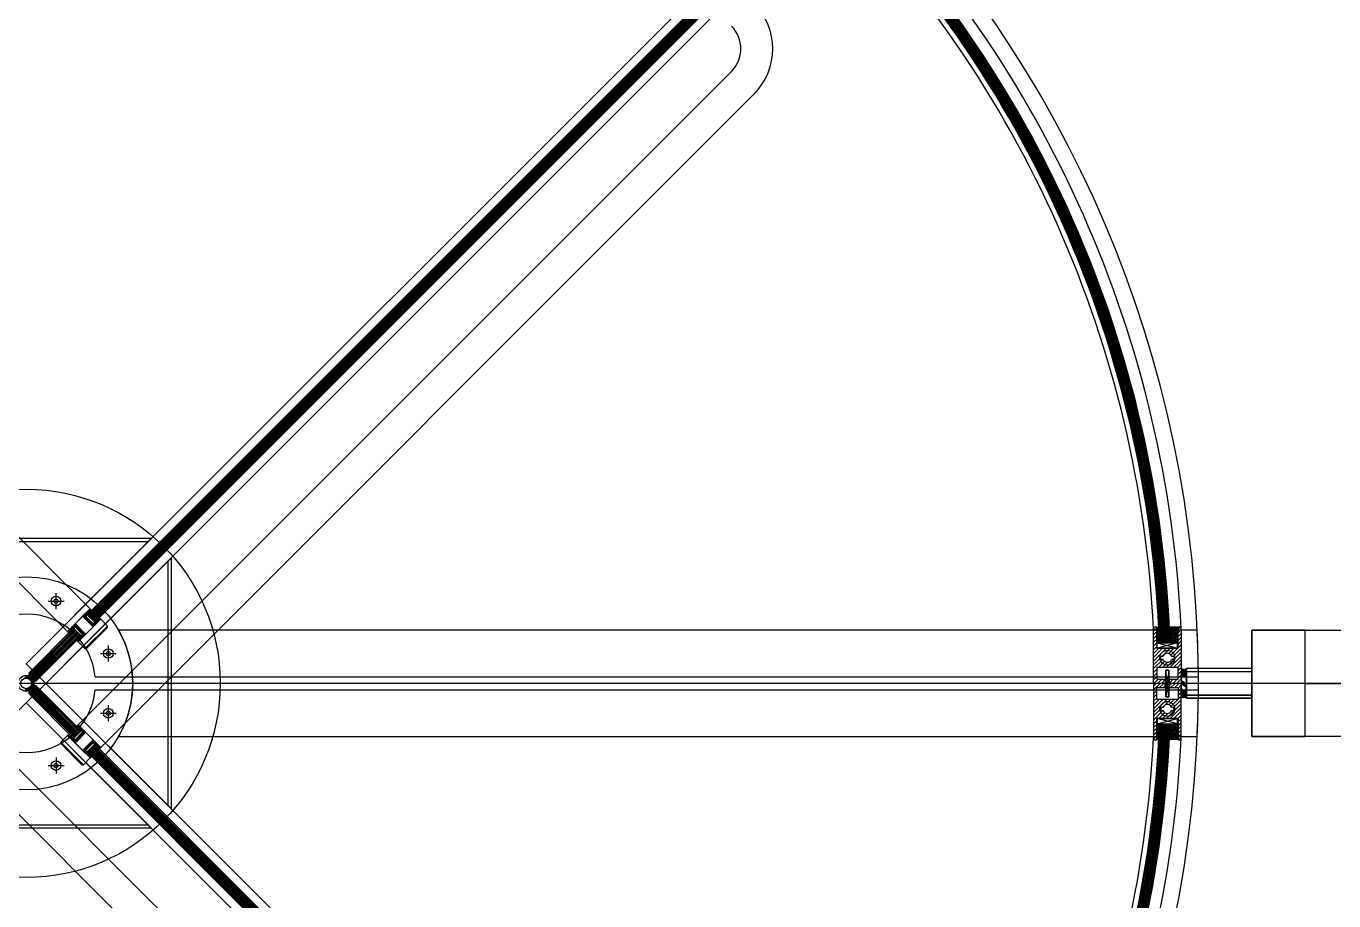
# Model space of a CAD drawing. Header units: inches. Extents: x -12530 to 36157, y 78659 to 110077.
# Drawn here: x -8744 to -7517, y 89365 to 90186 of the extents above; entities that cross this region are included whole.
import ezdxf

# ---------------------------------------------------------------- set-up
doc = ezdxf.new("R2010")
doc.units = ezdxf.units.IN
doc.header["$MEASUREMENT"] = 0
doc.layers.add('freecads.com', color=7, linetype='Continuous')

msp = doc.modelspace()

# ---------------------------------------------------------------- linework, layer by layer
at = {"layer": 'freecads.com'}
for p, q in [((-9297.2, 90252.2), (-8684.1, 89639.1)), ((-8705.3, 89617.9), (-9318.4, 90231)), ((-8688.4, 89643.4), (-8114.2, 90217.5)), ((-8104.3, 90216.1), (-8686.9, 89633.5)), ((-8686.2, 89632.8), (-8103.6, 90215.4)), ((-8685.5, 89632.1), (-8102.9, 90214.7)), ((-8684.8, 89631.4), (-8102.2, 90214)), ((-8684.1, 89630.7), (-8101.5, 90213.3)), ((-8683.4, 89629.9), (-8100.7, 90212.6)), ((-8682.7, 89629.2), (-8100, 90211.9)), ((-8682, 89628.5), (-8099.3, 90211.2)), ((-8681.3, 89627.8), (-8098.6, 90210.5)), ((-8680.6, 89627.1), (-8097.9, 90209.8)), ((-8679.9, 89626.4), (-8097.2, 90209.1)), ((-8095.8, 90199.2), (-8670, 89625)), ((-8695.4, 89530.2), (-8082.4, 90143.3)), ((-8061.1, 90122.1), (-8674.2, 89509)), ((-8626.7, 89705), (-8861.7, 89705)), ((-8744.2, 89587.5), (-8626.7, 89705)), ((-8725.8, 89569.1), (-8608.3, 89686.6)), ((-8608.3, 89686.6), (-8608.3, 89451.6)), ((-8716.2, 89638.8), (-8716.2, 89653.8)), ((-8723.7, 89646.3), (-8708.7, 89646.3)), ((-8684.1, 89639.1), (-8705.3, 89617.9)), ((-8691.2, 89632.1), (-8684.1, 89639.1)), ((-8691.2, 89632.1), (-8684.1, 89639.1)), ((-8682.7, 89637.7), (-8689.8, 89630.7)), ((-8682.7, 89637.7), (-8689.8, 89630.7)), ((-8684.7, 89635.7), (-8687.6, 89635.7)), ((-8684.7, 89635.7), (-8687.6, 89635.7)), ((-8687.4, 89635.9), (-8687.4, 89633.1)), ((-8687.4, 89635.9), (-8687.4, 89633.1)), ((-8683.7, 89636.7), (-8686.6, 89636.7)), ((-8683.7, 89636.7), (-8686.6, 89636.7)), ((-8686.4, 89636.9), (-8686.4, 89634.1)), ((-8686.4, 89636.9), (-8686.4, 89634.1)), ((-8682.7, 89637.7), (-8685.6, 89637.7)), ((-8682.7, 89637.7), (-8685.6, 89637.7)), ((-8685.4, 89637.9), (-8685.4, 89635.1)), ((-8685.4, 89637.9), (-8685.4, 89635.1)), ((-8683.7, 89638.7), (-8684.6, 89638.7)), ((-8683.7, 89638.7), (-8684.6, 89638.7)), ((-8684.4, 89638.9), (-8684.4, 89636.1)), ((-8684.4, 89638.9), (-8684.4, 89636.1)), ((-8684.1, 89639.1), (-8682.7, 89637.7)), ((-8684.1, 89639.1), (-8682.7, 89637.7)), ((-8683.4, 89638.4), (-8683.4, 89637.1)), ((-8683.4, 89638.4), (-8683.4, 89637.1)), ((-8698.3, 89625), (-8705.3, 89617.9)), ((-8698.3, 89625), (-8705.3, 89617.9)), ((-8703.9, 89616.5), (-8696.8, 89623.6)), ((-8703.9, 89616.5), (-8696.8, 89623.6)), ((-8700.4, 89622.9), (-8700.4, 89620.1)), ((-8700.4, 89622.9), (-8700.4, 89620.1)), ((-8696.9, 89623.7), (-8699.6, 89623.7)), ((-8696.9, 89623.7), (-8699.6, 89623.7)), ((-8699.4, 89623.9), (-8699.4, 89621.1)), ((-8699.4, 89623.9), (-8699.4, 89621.1)), ((-8697.9, 89624.7), (-8698.6, 89624.7)), ((-8697.9, 89624.7), (-8698.6, 89624.7)), ((-8698.4, 89624.9), (-8698.4, 89622.1)), ((-8698.4, 89624.9), (-8698.4, 89622.1)), ((-8698.3, 89625), (-8691.2, 89632.1)), ((-8698.3, 89625), (-8691.2, 89632.1)), ((-8696.8, 89623.6), (-8698.3, 89625)), ((-8688.4, 89615.1), (-8698.3, 89625)), ((-8696.8, 89623.6), (-8698.3, 89625)), ((-8688.4, 89615.1), (-8698.3, 89625)), ((-8696.8, 89623.6), (-8698.3, 89622.2)), ((-8696.8, 89623.6), (-8698.3, 89622.2)), ((-8697.4, 89624.1), (-8697.4, 89623.1)), ((-8697.4, 89624.1), (-8697.4, 89623.1)), ((-8696.4, 89623.1), (-8697.3, 89623.1)), ((-8696.4, 89623.1), (-8697.3, 89623.1)), ((-8689.8, 89616.5), (-8696.8, 89623.6)), ((-8689.8, 89616.5), (-8696.8, 89623.6)), ((-8696.8, 89623.5), (-8696.8, 89620.7)), ((-8696.8, 89623.5), (-8696.8, 89620.7)), ((-8674.2, 89629.2), (-8695.4, 89608)), ((-8674.2, 89629.2), (-8695.4, 89608)), ((-8689.8, 89630.7), (-8691.2, 89632.1)), ((-8691.2, 89632.1), (-8681.3, 89622.2)), ((-8689.8, 89630.7), (-8691.2, 89632.1)), ((-8691.2, 89632.1), (-8681.3, 89622.2)), ((-8688.7, 89631.7), (-8690.8, 89631.7)), ((-8688.7, 89631.7), (-8690.8, 89631.7)), ((-8687.7, 89632.7), (-8690.6, 89632.7)), ((-8687.7, 89632.7), (-8690.6, 89632.7)), ((-8690.4, 89632.9), (-8690.4, 89631.2)), ((-8690.4, 89632.9), (-8690.4, 89631.2)), ((-8689.8, 89630.7), (-8688.4, 89632.1)), ((-8689.8, 89630.7), (-8688.4, 89632.1)), ((-8689.7, 89630.7), (-8689.8, 89630.7)), ((-8682.7, 89623.6), (-8689.8, 89630.7)), ((-8689.7, 89630.7), (-8689.8, 89630.7)), ((-8682.7, 89623.6), (-8689.8, 89630.7)), ((-8686.7, 89633.7), (-8689.6, 89633.7)), ((-8686.7, 89633.7), (-8689.6, 89633.7)), ((-8689.4, 89633.9), (-8689.4, 89631.1)), ((-8689.4, 89633.9), (-8689.4, 89631.1)), ((-8687.4, 89631.1), (-8689.3, 89631.1)), ((-8687.4, 89631.1), (-8689.3, 89631.1)), ((-8686.4, 89630.1), (-8689.2, 89630.1)), ((-8686.4, 89630.1), (-8689.2, 89630.1)), ((-8689.1, 89601.7), (-8667.8, 89622.9)), ((-8689.1, 89601.7), (-8667.8, 89622.9)), ((-8688.8, 89631.6), (-8688.8, 89629.7)), ((-8688.8, 89631.6), (-8688.8, 89629.7)), ((-8685.7, 89634.7), (-8688.6, 89634.7)), ((-8685.7, 89634.7), (-8688.6, 89634.7)), ((-8688.4, 89634.9), (-8688.4, 89632.1)), ((-8688.4, 89634.9), (-8688.4, 89632.1)), ((-8688.4, 89632.1), (-8681.3, 89625)), ((-8688.4, 89632.1), (-8681.3, 89625)), ((-8685.4, 89629.1), (-8688.2, 89629.1)), ((-8685.4, 89629.1), (-8688.2, 89629.1)), ((-8687.8, 89631.5), (-8687.8, 89628.7)), ((-8687.8, 89631.5), (-8687.8, 89628.7)), ((-8684.4, 89628.1), (-8687.2, 89628.1)), ((-8684.4, 89628.1), (-8687.2, 89628.1)), ((-8686.9, 89633.5), (-8679.9, 89626.4)), ((-8679.9, 89626.4), (-8686.9, 89633.5)), ((-8679.9, 89626.4), (-8686.9, 89633.5)), ((-8686.9, 89633.5), (-8679.9, 89626.4)), ((-8686.8, 89630.5), (-8686.8, 89627.7)), ((-8686.8, 89630.5), (-8686.8, 89627.7)), ((-8683.4, 89627.1), (-8686.2, 89627.1)), ((-8683.4, 89627.1), (-8686.2, 89627.1)), ((-8685.8, 89629.5), (-8685.8, 89626.7)), ((-8685.8, 89629.5), (-8685.8, 89626.7)), ((-8682.4, 89626.1), (-8685.2, 89626.1)), ((-8682.4, 89626.1), (-8685.2, 89626.1)), ((-8684.8, 89628.5), (-8684.8, 89625.7)), ((-8684.8, 89628.5), (-8684.8, 89625.7)), ((-8681.4, 89625.1), (-8684.2, 89625.1)), ((-8681.4, 89625.1), (-8684.2, 89625.1)), ((-8683.8, 89627.5), (-8683.8, 89624.7)), ((-8683.8, 89627.5), (-8683.8, 89624.7)), ((-8682.2, 89624.1), (-8683.2, 89624.1)), ((-8682.2, 89624.1), (-8683.2, 89624.1)), ((-8682.8, 89626.5), (-8682.8, 89623.7)), ((-8682.8, 89626.5), (-8682.8, 89623.7)), ((-8675.6, 89630.7), (-8682.7, 89623.6)), ((-8675.6, 89630.7), (-8682.7, 89623.6)), ((-8681.3, 89625), (-8682.7, 89623.6)), ((-8681.3, 89625), (-8682.7, 89623.6)), ((-8682.7, 89623.6), (-8681.3, 89622.2)), ((-8682.7, 89623.6), (-8681.3, 89622.2)), ((-8679.3, 89624.1), (-8682.2, 89624.1)), ((-8679.3, 89624.1), (-8682.2, 89624.1)), ((-8680.3, 89623.1), (-8682.2, 89623.1)), ((-8680.3, 89623.1), (-8682.2, 89623.1)), ((-8681.8, 89625.5), (-8681.8, 89624.5)), ((-8681.8, 89625.5), (-8681.8, 89624.5)), ((-8681.8, 89624.5), (-8681.8, 89622.7)), ((-8681.8, 89624.5), (-8681.8, 89622.7)), ((-8681.3, 89622.2), (-8674.2, 89629.2)), ((-8681.3, 89622.2), (-8674.2, 89629.2)), ((-8678.3, 89625.1), (-8681.2, 89625.1)), ((-8678.3, 89625.1), (-8681.2, 89625.1)), ((-8680.8, 89625.5), (-8680.8, 89622.7)), ((-8680.8, 89625.5), (-8680.8, 89622.7)), ((-8677.3, 89626.1), (-8680.2, 89626.1)), ((-8677.3, 89626.1), (-8680.2, 89626.1)), ((-8679.8, 89626.5), (-8679.8, 89623.7)), ((-8679.8, 89626.5), (-8679.8, 89623.7)), ((-8676.3, 89627.1), (-8679.2, 89627.1)), ((-8676.3, 89627.1), (-8679.2, 89627.1)), ((-8678.8, 89627.5), (-8678.8, 89624.7)), ((-8678.8, 89627.5), (-8678.8, 89624.7)), ((-8675.3, 89628.1), (-8678.2, 89628.1)), ((-8675.3, 89628.1), (-8678.2, 89628.1)), ((-8677.8, 89628.5), (-8677.8, 89625.7)), ((-8677.8, 89628.5), (-8677.8, 89625.7)), ((-8674.3, 89629.1), (-8677.2, 89629.1)), ((-8674.3, 89629.1), (-8677.2, 89629.1)), ((-8676.8, 89629.5), (-8676.8, 89626.7)), ((-8676.8, 89629.5), (-8676.8, 89626.7)), ((-8675.1, 89630.1), (-8676.2, 89630.1)), ((-8675.1, 89630.1), (-8676.2, 89630.1)), ((-8675.8, 89630.5), (-8675.8, 89627.7)), ((-8675.8, 89630.5), (-8675.8, 89627.7)), ((-8674.2, 89629.2), (-8675.6, 89630.7)), ((-8674.2, 89629.2), (-8675.6, 89630.7)), ((-8674.8, 89629.8), (-8674.8, 89628.7)), ((-8674.8, 89629.8), (-8674.8, 89628.7)), ((-8667.8, 89622.9), (-8674.2, 89629.2)), ((-8667.8, 89622.9), (-8674.2, 89629.2)), ((-8667.8, 89621.5), (-8667.8, 89622.9)), ((-8667.8, 89621.5), (-8667.8, 89622.9)), ((-8744.2, 89587.5), (-8709.6, 89622.2)), ((-8699.7, 89620.8), (-8741.7, 89578.7)), ((-8741.7, 89577.3), (-8699, 89620)), ((-8741, 89576.6), (-8698.3, 89619.3)), ((-8740.3, 89575.8), (-8697.5, 89618.6)), ((-8739.6, 89575.1), (-8696.8, 89617.9)), ((-8738.9, 89574.4), (-8696.1, 89617.2)), ((-8738.2, 89573.7), (-8695.4, 89616.5)), ((-8737.5, 89573), (-8694.7, 89615.8)), ((-8736.8, 89572.3), (-8694, 89615.1)), ((-8736.1, 89571.6), (-8693.3, 89614.4)), ((-8734.7, 89571.6), (-8692.6, 89613.7)), ((-8705.3, 89617.9), (-8703.9, 89616.5)), ((-8705.3, 89617.9), (-8703.9, 89616.5)), ((-8702.7, 89617.7), (-8705.1, 89617.7)), ((-8702.7, 89617.7), (-8705.1, 89617.7)), ((-8701.7, 89618.7), (-8704.6, 89618.7)), ((-8701.7, 89618.7), (-8704.6, 89618.7)), ((-8704.4, 89618.9), (-8704.4, 89617)), ((-8704.4, 89618.9), (-8704.4, 89617)), ((-8703.7, 89616.7), (-8704.1, 89616.7)), ((-8703.7, 89616.7), (-8704.1, 89616.7)), ((-8700.7, 89619.7), (-8703.6, 89619.7)), ((-8700.7, 89619.7), (-8703.6, 89619.7)), ((-8703.4, 89619.9), (-8703.4, 89617.1)), ((-8703.4, 89619.9), (-8703.4, 89617.1)), ((-8699.7, 89620.7), (-8702.6, 89620.7)), ((-8699.7, 89620.7), (-8702.6, 89620.7)), ((-8702.4, 89620.9), (-8702.4, 89618.1)), ((-8702.4, 89620.9), (-8702.4, 89618.1)), ((-8698.7, 89621.7), (-8701.6, 89621.7)), ((-8698.7, 89621.7), (-8701.6, 89621.7)), ((-8701.4, 89621.9), (-8701.4, 89619.1)), ((-8701.4, 89621.9), (-8701.4, 89619.1)), ((-8697.7, 89622.7), (-8700.6, 89622.7)), ((-8697.7, 89622.7), (-8700.6, 89622.7)), ((-8699.7, 89620.8), (-8692.6, 89613.7)), ((-8692.6, 89613.7), (-8699.7, 89620.8)), ((-8692.6, 89613.7), (-8699.7, 89620.8)), ((-8699.7, 89620.8), (-8692.6, 89613.7)), ((-8698.3, 89622.2), (-8691.2, 89615.1)), ((-8698.3, 89622.2), (-8691.2, 89615.1)), ((-8695.4, 89622.1), (-8698.2, 89622.1)), ((-8695.4, 89622.1), (-8698.2, 89622.1)), ((-8697.8, 89622.6), (-8697.8, 89621.7)), ((-8697.8, 89622.6), (-8697.8, 89621.7)), ((-8694.4, 89621.1), (-8697.2, 89621.1)), ((-8694.4, 89621.1), (-8697.2, 89621.1)), ((-8696.8, 89609.4), (-8689.8, 89616.5)), ((-8696.8, 89609.4), (-8689.8, 89616.5)), ((-8693.4, 89620.1), (-8696.2, 89620.1)), ((-8693.4, 89620.1), (-8696.2, 89620.1)), ((-8695.8, 89622.5), (-8695.8, 89619.7)), ((-8695.8, 89622.5), (-8695.8, 89619.7)), ((-8695.8, 89610.5), (-8695.8, 89608.4)), ((-8688.4, 89615.1), (-8695.4, 89608)), ((-8688.4, 89615.1), (-8695.4, 89608)), ((-8692.4, 89619.1), (-8695.2, 89619.1)), ((-8692.4, 89619.1), (-8695.2, 89619.1)), ((-8692.3, 89611.1), (-8695.2, 89611.1)), ((-8694.8, 89621.5), (-8694.8, 89618.7)), ((-8694.8, 89621.5), (-8694.8, 89618.7)), ((-8694.8, 89611.5), (-8694.8, 89608.7)), ((-8691.4, 89618.1), (-8694.2, 89618.1)), ((-8691.4, 89618.1), (-8694.2, 89618.1)), ((-8691.3, 89612.1), (-8694.2, 89612.1)), ((-8693.8, 89620.5), (-8693.8, 89617.7)), ((-8693.8, 89620.5), (-8693.8, 89617.7)), ((-8693.8, 89612.5), (-8693.8, 89609.7)), ((-8690.4, 89617.1), (-8693.2, 89617.1)), ((-8690.4, 89617.1), (-8693.2, 89617.1)), ((-8690.3, 89613.1), (-8693.2, 89613.1)), ((-8692.8, 89619.5), (-8692.8, 89616.7)), ((-8692.8, 89619.5), (-8692.8, 89616.7)), ((-8692.8, 89613.5), (-8692.8, 89610.7)), ((-8690.2, 89616.1), (-8692.2, 89616.1)), ((-8690.2, 89616.1), (-8692.2, 89616.1)), ((-8689.3, 89614.1), (-8692.2, 89614.1)), ((-8691.8, 89618.5), (-8691.8, 89615.7)), ((-8691.8, 89618.5), (-8691.8, 89615.7)), ((-8691.8, 89614.5), (-8691.8, 89611.7)), ((-8691.2, 89615.1), (-8689.8, 89616.5)), ((-8691.2, 89615.1), (-8689.8, 89616.5)), ((-8691.2, 89615.1), (-8691.2, 89615.1)), ((-8688.4, 89615.1), (-8691.2, 89615.1)), ((-8691.2, 89615.1), (-8691.2, 89615.1)), ((-8690.8, 89617.5), (-8690.8, 89615.5)), ((-8690.8, 89617.5), (-8690.8, 89615.5)), ((-8690.8, 89615.5), (-8690.8, 89612.7)), ((-8689.4, 89616.1), (-8690.2, 89616.1)), ((-8689.8, 89616.5), (-8689.8, 89616.5)), ((-8689.8, 89616.5), (-8689.8, 89613.7)), ((-8689.8, 89616.5), (-8688.4, 89615.1)), ((-8689.8, 89616.5), (-8689.8, 89616.5)), ((-8689.8, 89616.5), (-8688.4, 89615.1)), ((-8688.8, 89615.5), (-8688.8, 89614.7)), ((-8681.3, 89622.2), (-8688.4, 89615.1)), ((-8681.3, 89622.2), (-8688.4, 89615.1)), ((-8687.6, 89601.7), (-8667.8, 89621.5)), ((-8687.6, 89601.7), (-8667.8, 89621.5)), ((-7645.3, 89619.1), (-8657.6, 89619.1)), ((-7686.4, 89618.2), (-7683.4, 89621.2)), ((-7686.4, 89569.1), (-7686.4, 89620.1)), ((-7686.4, 89614.7), (-7683.4, 89617.7)), ((-7686.4, 89611.2), (-7683.4, 89614.2)), ((-7686.4, 89607.6), (-7683.4, 89610.6)), ((-7684.4, 89622.1), (-7683.7, 89622.1)), ((-7683.4, 89621.8), (-7683.4, 89602.4)), ((-7683.4, 89621.2), (-7682.8, 89621.8)), ((-7683.4, 89621.8), (-7681.5, 89621.8)), ((-7683.4, 89607.1), (-7683.4, 89621.8)), ((-7681.4, 89619.5), (-7683.4, 89621.5)), ((-7683.4, 89619.4), (-7681.5, 89621.3)), ((-7681.3, 89617.6), (-7683.4, 89619.7)), ((-7683.4, 89617.6), (-7681.4, 89619.6)), ((-7681.3, 89615.8), (-7683.4, 89618)), ((-7683.4, 89615.9), (-7681.4, 89617.9)), ((-7683.4, 89614.1), (-7681.3, 89616.2)), ((-7681.2, 89614), (-7683.4, 89616.2)), ((-7683.4, 89612.3), (-7681.2, 89614.5)), ((-7681.1, 89612.1), (-7683.4, 89614.4)), ((-7683.4, 89610.6), (-7681.1, 89612.8)), ((-7681, 89610.3), (-7683.4, 89612.7)), ((-7683.4, 89608.8), (-7681.1, 89611.2)), ((-7680.9, 89608.4), (-7683.4, 89610.9)), ((-7681.5, 89621.3), (-7682, 89621.8)), ((-7681.5, 89621.8), (-7680.9, 89607.1)), ((-7671.5, 89620.8), (-7670.4, 89621.8)), ((-7663.4, 89621.8), (-7671.5, 89621.8)), ((-7671.5, 89621.8), (-7670.9, 89607.1)), ((-7671.4, 89619.1), (-7668.6, 89621.8)), ((-7663.4, 89613.9), (-7671.4, 89621.8)), ((-7663.4, 89612.1), (-7671.4, 89620.1)), ((-7663.4, 89610.3), (-7671.4, 89618.3)), ((-7671.3, 89617.4), (-7666.8, 89621.8)), ((-7663.4, 89608.6), (-7671.3, 89616.4)), ((-7671.2, 89615.7), (-7665.1, 89621.8)), ((-7671.2, 89614), (-7663.4, 89621.7)), ((-7663.8, 89607.1), (-7671.2, 89614.6)), ((-7671.1, 89612.3), (-7663.4, 89620)), ((-7665.5, 89607.1), (-7671.1, 89612.7)), ((-7671, 89610.6), (-7663.4, 89618.2)), ((-7671, 89608.9), (-7663.4, 89616.4)), ((-7667.3, 89607.1), (-7671, 89610.9)), ((-7670.9, 89607.2), (-7663.4, 89614.7)), ((-7663.4, 89615.6), (-7669.6, 89621.8)), ((-7669.2, 89607.1), (-7663.4, 89612.9)), ((-7663.4, 89617.4), (-7667.8, 89621.8)), ((-7667.4, 89607.1), (-7663.4, 89611.1)), ((-7663.4, 89619.2), (-7666.1, 89621.8)), ((-7663.4, 89620.9), (-7664.3, 89621.8)), ((-7663.4, 89620), (-7661.5, 89621.9)), ((-7663.4, 89602.4), (-7663.4, 89621.8)), ((-7663.4, 89607.1), (-7663.4, 89621.8)), ((-7663.4, 89616.5), (-7660.4, 89619.5)), ((-7663.4, 89613), (-7660.4, 89616)), ((-7663.4, 89609.4), (-7660.4, 89612.4)), ((-7663.1, 89622.1), (-7662.4, 89622.1)), ((-7660.4, 89620.1), (-7660.4, 89569.1)), ((-7544.2, 89619.1), (-7594.2, 89619.1)), ((-7594.2, 89619.1), (-7594.2, 89519.1)), ((-7594.2, 89619.1), (-7286, 89619.1)), ((-7594.2, 89519.1), (-7594.2, 89619.1)), ((-7544.2, 89519.1), (-7544.2, 89619.1)), ((-8691.2, 89603.8), (-8725.8, 89569.1)), ((-8696.8, 89609.5), (-8696.8, 89609.4)), ((-8695.4, 89608), (-8696.8, 89609.4)), ((-8695.4, 89608), (-8696.8, 89609.4)), ((-8694.3, 89609.1), (-8696.5, 89609.1)), ((-8693.3, 89610.1), (-8696.2, 89610.1)), ((-8695.3, 89608.1), (-8695.5, 89608.1)), ((-8695.4, 89608), (-8689.1, 89601.7)), ((-8695.4, 89608), (-8689.1, 89601.7)), ((-8695.4, 89608), (-8689.1, 89601.7)), ((-8695.4, 89608), (-8689.1, 89601.7)), ((-8689.1, 89601.7), (-8687.6, 89601.7)), ((-8689.1, 89601.7), (-8687.6, 89601.7)), ((-8667.1, 89589.6), (-8667.1, 89604.6)), ((-7686.4, 89604.1), (-7683.4, 89607.1)), ((-7686.4, 89600.6), (-7683.4, 89603.6)), ((-7686.4, 89597), (-7681.3, 89602.1)), ((-7686.4, 89593.5), (-7677.8, 89602.1)), ((-7686.4, 89590), (-7674.2, 89602.1)), ((-7681.4, 89607.1), (-7683.4, 89609.1)), ((-7683.2, 89607.1), (-7683.4, 89607.3)), ((-7680.9, 89607.1), (-7683.4, 89607.1)), ((-7683.3, 89607.1), (-7681, 89609.5)), ((-7683.1, 89602.1), (-7663.7, 89602.1)), ((-7682.9, 89607.1), (-7663.9, 89607.1)), ((-7682.9, 89602.1), (-7682.9, 89607.1)), ((-7682.9, 89607.1), (-7663.9, 89602.1)), ((-7663.9, 89607.1), (-7682.9, 89602.1)), ((-7663.9, 89602.1), (-7682.9, 89602.1)), ((-7681.5, 89607.1), (-7680.9, 89607.8)), ((-7680.9, 89607.1), (-7670.9, 89607.1)), ((-7678.2, 89594.6), (-7670.7, 89602.1)), ((-7674.6, 89584.1), (-7660.4, 89598.3)), ((-7672.1, 89597.2), (-7667.2, 89602.1)), ((-7669.1, 89607.1), (-7671, 89609)), ((-7670.8, 89607.1), (-7670.9, 89607.2)), ((-7670.9, 89607.1), (-7663.4, 89607.1)), ((-7670, 89595.7), (-7663.6, 89602.1)), ((-7667.6, 89594.6), (-7660.4, 89601.8)), ((-7665.6, 89607.1), (-7663.4, 89609.4)), ((-7663.9, 89607.1), (-7663.4, 89607.6)), ((-7663.9, 89607.1), (-7663.9, 89602.1)), ((-7663.9, 89602.1), (-7663.9, 89607.1)), ((-7663.4, 89605.9), (-7660.4, 89608.9)), ((-7663.4, 89602.3), (-7660.4, 89605.3)), ((-8725.8, 89569.1), (-8744.2, 89587.5)), ((-8674.6, 89597.1), (-8659.6, 89597.1)), ((-7686.4, 89586.4), (-7679.4, 89593.4)), ((-7686.4, 89582.9), (-7677.7, 89591.6)), ((-7681.6, 89584.1), (-7676, 89589.8)), ((-7679.4, 89591.9), (-7679.4, 89594.3)), ((-7679.1, 89594.6), (-7677.6, 89594.6)), ((-7677.6, 89591.6), (-7679.1, 89591.6)), ((-7678.1, 89584.1), (-7673.3, 89588.9)), ((-7671, 89584.1), (-7660.4, 89594.7)), ((-7669.2, 89594.6), (-7667.7, 89594.6)), ((-7667.7, 89591.6), (-7669.2, 89591.6)), ((-7667.5, 89584.1), (-7660.4, 89591.2)), ((-7667.4, 89594.3), (-7667.4, 89591.9)), ((-7664, 89584.1), (-7660.4, 89587.7)), ((-8746, 89573.8), (-8743.2, 89576.6)), ((-8742.2, 89573.7), (-8745.1, 89576.6)), ((-8743.9, 89574.1), (-8741.8, 89576.2)), ((-8736.8, 89570), (-8743.3, 89576.6)), ((-8742.5, 89573.8), (-8740.6, 89575.7)), ((-8741.7, 89578.7), (-8741.7, 89577.3)), ((-8741.7, 89577.3), (-8736.1, 89571.6)), ((-8741.3, 89573.2), (-8739.5, 89575)), ((-8737.6, 89572.6), (-8740.8, 89575.8)), ((-8740.4, 89572.4), (-8738.6, 89574.1)), ((-7686.4, 89579.3), (-7683.4, 89582.3)), ((-7686.4, 89575.8), (-7683.4, 89578.8)), ((-7686.4, 89572.3), (-7683.4, 89575.3)), ((-7683.4, 89583.8), (-7683.4, 89573.4)), ((-7663.7, 89584.1), (-7683.1, 89584.1)), ((-7674.9, 89556.6), (-7674.9, 89581.6)), ((-7674.9, 89581.6), (-7671.9, 89581.6)), ((-7671.9, 89581.6), (-7674.9, 89556.6)), ((-7671.9, 89556.6), (-7674.9, 89581.6)), ((-7671.9, 89581.6), (-7674.9, 89581.6)), ((-7674.9, 89581.6), (-7674.9, 89556.6)), ((-7671.9, 89556.6), (-7674.9, 89581.6)), ((-7674.9, 89581.6), (-7671.9, 89581.6)), ((-7671.9, 89581.6), (-7674.9, 89556.6)), ((-7671.9, 89581.6), (-7671.9, 89556.6)), ((-7671.9, 89556.6), (-7671.9, 89581.6)), ((-7663.4, 89581.1), (-7660.4, 89584.1)), ((-7663.4, 89573.4), (-7663.4, 89583.8)), ((-7663.4, 89577.6), (-7660.4, 89580.6)), ((-7663.4, 89574.1), (-7660.4, 89577.1)), ((-7657.9, 89575.6), (-7657.9, 89575.6)), ((-7594.2, 89583.1), (-7655.4, 89583.1)), ((-7655.4, 89583.1), (-7655.4, 89555.1)), ((-7594.2, 89583.1), (-7655.4, 89583.1)), ((-7655.4, 89583.1), (-7655.4, 89580.1)), ((-7655.4, 89580.1), (-7594.2, 89580.1)), ((-8745.7, 89561.8), (-8743.2, 89564.2)), ((-8742.7, 89561.8), (-8745.1, 89564.2)), ((-8744.2, 89550.7), (-8725.8, 89569.1)), ((-8744, 89561.6), (-8736.7, 89569)), ((-8741.3, 89562.2), (-8743.3, 89564.2)), ((-8740.2, 89562.8), (-8742, 89564.7)), ((-8741.9, 89562), (-8737.1, 89566.8)), ((-8736.1, 89566.7), (-8741.7, 89561)), ((-8741, 89561.7), (-8698.3, 89518.9)), ((-8739.2, 89563.6), (-8740.9, 89565.4)), ((-8740.3, 89562.4), (-8697.5, 89519.6)), ((-8738.3, 89564.5), (-8740.1, 89566.3)), ((-8739.7, 89571.3), (-8737.9, 89573.1)), ((-8736.8, 89568.3), (-8739.6, 89571.1)), ((-8739.6, 89563.1), (-8696.8, 89520.3)), ((-8737.6, 89565.6), (-8739.5, 89567.5)), ((-8739.3, 89569.9), (-8737.3, 89571.9)), ((-8739.3, 89568.1), (-8736.9, 89570.6)), ((-8737.1, 89566.8), (-8739.2, 89568.9)), ((-8738.9, 89563.8), (-8696.1, 89521)), ((-8738.2, 89564.5), (-8695.4, 89521.8)), ((-8737.5, 89565.2), (-8694.7, 89522.5)), ((-8736.8, 89565.9), (-8694, 89523.2)), ((-8736.1, 89571.6), (-8734.7, 89571.6)), ((-8736.1, 89566.7), (-8693.3, 89523.9)), ((-8734.7, 89566.7), (-8736.1, 89566.7)), ((-8692.6, 89524.6), (-8734.7, 89566.7)), ((-8725.8, 89569.1), (-8691.2, 89534.5)), ((-8608.3, 89451.6), (-8725.8, 89569.1)), ((-7675.4, 89569.1), (-7686.4, 89569.1)), ((-7680.2, 89569.1), (-7686.4, 89562.9)), ((-7683.8, 89569.1), (-7686.4, 89566.5)), ((-7675.4, 89569.1), (-7686.4, 89569.1)), ((-7686.4, 89569.1), (-7686.4, 89518.1)), ((-7683.4, 89562.4), (-7686.4, 89559.4)), ((-7686, 89569.1), (-7682, 89573.1)), ((-7683.4, 89554.4), (-7683.4, 89564.8)), ((-7683.1, 89573.1), (-7675.4, 89573.1)), ((-7683.1, 89565.1), (-7675.4, 89565.1)), ((-7682.5, 89569.1), (-7678.5, 89573.1)), ((-7676.7, 89569.1), (-7680.7, 89565.1)), ((-7679, 89569.1), (-7675.4, 89572.7)), ((-7675.4, 89566.9), (-7677.1, 89565.1)), ((-7675.4, 89573.1), (-7675.4, 89569.1)), ((-7675.4, 89569.1), (-7675.4, 89569.1)), ((-7675.4, 89565.1), (-7675.4, 89569.1)), ((-7671.4, 89569.6), (-7667.9, 89573.1)), ((-7671.4, 89573.1), (-7663.7, 89573.1)), ((-7671.4, 89569.1), (-7671.4, 89573.1)), ((-7660.4, 89569.1), (-7671.4, 89569.1)), ((-7669.6, 89569.1), (-7671.4, 89567.3)), ((-7660.4, 89569.1), (-7671.4, 89569.1)), ((-7671.4, 89569.1), (-7671.4, 89565.1)), ((-7671.4, 89565.1), (-7663.7, 89565.1)), ((-7666.1, 89569.1), (-7670.1, 89565.1)), ((-7668.3, 89569.1), (-7664.3, 89573.1)), ((-7662.5, 89569.1), (-7666.5, 89565.1)), ((-7664.8, 89569.1), (-7660.4, 89573.5)), ((-7660.4, 89567.7), (-7663.4, 89564.7)), ((-7663.4, 89564.8), (-7663.4, 89554.4)), ((-7660.4, 89564.2), (-7663.4, 89561.2)), ((-7661.3, 89569.1), (-7660.4, 89570)), ((-7660.4, 89573.1), (-7660.4, 89565.2)), ((-7660.4, 89572.1), (-7655.4, 89568.6)), ((-7660.4, 89570.6), (-7655.4, 89567.1)), ((-7660.4, 89569.1), (-7655.4, 89565.6)), ((-7660.4, 89518.1), (-7660.4, 89569.1)), ((-7657.9, 89562.7), (-7657.9, 89562.7)), ((-7655.4, 89565.2), (-7655.4, 89573.1)), ((-7544.2, 89569.1), (-7336.5, 89569.1)), ((-8861.7, 89433.2), (-8744.2, 89550.7)), ((-8709.6, 89516.1), (-8744.2, 89550.7)), ((-8744.2, 89550.7), (-8626.7, 89433.2)), ((-8741.7, 89561), (-8699, 89518.2)), ((-8741.7, 89561), (-8741.7, 89559.6)), ((-8741.7, 89559.6), (-8699.7, 89517.5)), ((-7683.4, 89558.9), (-7686.4, 89555.9)), ((-7683.4, 89555.3), (-7686.4, 89552.3)), ((-7674, 89554.1), (-7686.4, 89541.7)), ((-7677.5, 89554.1), (-7686.4, 89545.3)), ((-7681.1, 89554.1), (-7686.4, 89548.8)), ((-7663.7, 89554.1), (-7683.1, 89554.1)), ((-7670.5, 89554.1), (-7678, 89546.6)), ((-7671.9, 89556.6), (-7674.9, 89556.6)), ((-7674.9, 89556.6), (-7671.9, 89556.6)), ((-7674.9, 89556.6), (-7671.9, 89556.6)), ((-7660.4, 89550), (-7674.3, 89536.1)), ((-7666.9, 89554.1), (-7671.9, 89549.1)), ((-7660.4, 89557.1), (-7669.9, 89547.6)), ((-7660.4, 89553.6), (-7667.5, 89546.5)), ((-7660.4, 89560.7), (-7663.4, 89557.7)), ((-7655.4, 89555.1), (-7655.4, 89558.1)), ((-7655.4, 89558.1), (-7594.2, 89558.1)), ((-7594.2, 89558.1), (-7655.4, 89558.1)), ((-7655.4, 89558.1), (-7655.4, 89555.1)), ((-7594.2, 89555.1), (-7655.4, 89555.1)), ((-7655.4, 89555.1), (-7594.2, 89555.1)), ((-7655.4, 89555.1), (-7594.2, 89555.1)), ((-8674.6, 89541.1), (-8659.6, 89541.1)), ((-8667.1, 89533.6), (-8667.1, 89548.6)), ((-7679.4, 89545.2), (-7686.4, 89538.2)), ((-7677.5, 89543.6), (-7686.4, 89534.7)), ((-7675.9, 89541.7), (-7681.4, 89536.1)), ((-7679.4, 89546.3), (-7679.4, 89543.9)), ((-7677.6, 89546.6), (-7679.1, 89546.6)), ((-7679.1, 89543.6), (-7677.6, 89543.6)), ((-7673.1, 89540.9), (-7677.9, 89536.1)), ((-7660.4, 89546.5), (-7670.8, 89536.1)), ((-7667.7, 89546.6), (-7669.2, 89546.6)), ((-7669.2, 89543.6), (-7667.7, 89543.6)), ((-7667.4, 89543.9), (-7667.4, 89546.3)), ((-7660.4, 89543), (-7667.3, 89536.1)), ((-7660.4, 89539.4), (-7663.7, 89536.1)), ((-8692.6, 89524.6), (-8699.7, 89517.5)), ((-8699.7, 89517.5), (-8692.6, 89524.6)), ((-8699.7, 89517.5), (-8692.6, 89524.6)), ((-8692.6, 89524.6), (-8699.7, 89517.5)), ((-8695.4, 89530.2), (-8696.8, 89528.8)), ((-8695.4, 89530.2), (-8696.8, 89528.8)), ((-8696.8, 89528.8), (-8689.8, 89521.8)), ((-8696.8, 89528.8), (-8689.8, 89521.8)), ((-8696.7, 89528.7), (-8696.7, 89529)), ((-8696.7, 89528.7), (-8696.7, 89529)), ((-8694.5, 89529.3), (-8696.4, 89529.3)), ((-8694.5, 89529.3), (-8696.4, 89529.3)), ((-8693.5, 89528.3), (-8696.3, 89528.3)), ((-8693.5, 89528.3), (-8696.3, 89528.3)), ((-8695.7, 89527.7), (-8695.7, 89530)), ((-8695.7, 89527.7), (-8695.7, 89530)), ((-8674.2, 89509), (-8695.4, 89530.2)), ((-8688.4, 89523.2), (-8695.4, 89530.2)), ((-8688.4, 89523.2), (-8695.4, 89530.2)), ((-8692.5, 89527.3), (-8695.3, 89527.3)), ((-8692.5, 89527.3), (-8695.3, 89527.3)), ((-8694.7, 89526.7), (-8694.7, 89529.5)), ((-8694.7, 89526.7), (-8694.7, 89529.5)), ((-8691.5, 89526.3), (-8694.3, 89526.3)), ((-8691.5, 89526.3), (-8694.3, 89526.3)), ((-8693.7, 89525.7), (-8693.7, 89528.5)), ((-8693.7, 89525.7), (-8693.7, 89528.5)), ((-8690.5, 89525.3), (-8693.3, 89525.3)), ((-8690.5, 89525.3), (-8693.3, 89525.3)), ((-8692.7, 89524.7), (-8692.7, 89527.5)), ((-8692.7, 89524.7), (-8692.7, 89527.5)), ((-8691.7, 89523.7), (-8691.7, 89526.5)), ((-8691.7, 89523.7), (-8691.7, 89526.5)), ((-8690.7, 89522.7), (-8690.7, 89525.5)), ((-8690.7, 89522.7), (-8690.7, 89525.5)), ((-7683.4, 89534.1), (-7686.4, 89531.1)), ((-7683.4, 89530.6), (-7686.4, 89527.6)), ((-7683.4, 89527), (-7686.4, 89524)), ((-7683.4, 89516.4), (-7683.4, 89535.8)), ((-7681.2, 89531.1), (-7683.4, 89528.9)), ((-7682.9, 89531.1), (-7683.4, 89530.6)), ((-7680.9, 89531.1), (-7683.4, 89531.1)), ((-7683.4, 89531.1), (-7683.4, 89516.4)), ((-7681, 89529.6), (-7683.4, 89527.1)), ((-7683.4, 89529.6), (-7681.1, 89527.2)), ((-7683.4, 89527.8), (-7681.1, 89525.5)), ((-7681, 89527.7), (-7683.4, 89525.3)), ((-7683.4, 89526), (-7681.2, 89523.8)), ((-7681.1, 89525.9), (-7683.4, 89523.6)), ((-7683.2, 89531.1), (-7681, 89528.9)), ((-7683.1, 89536.1), (-7663.7, 89536.1)), ((-7663.9, 89536.1), (-7682.9, 89536.1)), ((-7682.9, 89536.1), (-7682.9, 89531.1)), ((-7682.9, 89531.1), (-7663.9, 89536.1)), ((-7663.9, 89531.1), (-7682.9, 89536.1)), ((-7682.9, 89531.1), (-7663.9, 89531.1)), ((-7681.5, 89516.4), (-7680.9, 89531.1)), ((-7681.4, 89531.1), (-7680.9, 89530.6)), ((-7680.9, 89531.1), (-7670.9, 89531.1)), ((-7671.5, 89516.4), (-7670.9, 89531.1)), ((-7663.4, 89527.7), (-7671.4, 89519.7)), ((-7663.4, 89525.9), (-7671.4, 89517.9)), ((-7663.4, 89529.4), (-7671.3, 89521.6)), ((-7663.5, 89531.1), (-7671.2, 89523.4)), ((-7665.2, 89531.1), (-7671.1, 89525.2)), ((-7667, 89531.1), (-7671.1, 89527.1)), ((-7671.1, 89526.1), (-7663.4, 89518.4)), ((-7668.8, 89531.1), (-7671, 89528.9)), ((-7671, 89529.5), (-7663.4, 89522)), ((-7671, 89527.8), (-7663.4, 89520.2)), ((-7670.6, 89531.1), (-7670.9, 89530.8)), ((-7670.9, 89531.1), (-7663.4, 89531.1)), ((-7670.8, 89531.1), (-7663.4, 89523.7)), ((-7669, 89531.1), (-7663.4, 89525.5)), ((-7667.3, 89531.1), (-7663.4, 89527.3)), ((-7665.5, 89531.1), (-7663.4, 89529)), ((-7663.9, 89531.1), (-7663.9, 89536.1)), ((-7663.9, 89536.1), (-7663.9, 89531.1)), ((-7663.7, 89531.1), (-7663.4, 89530.8)), ((-7660.4, 89535.9), (-7663.4, 89532.9)), ((-7663.4, 89535.8), (-7663.4, 89516.4)), ((-7660.4, 89532.4), (-7663.4, 89529.4)), ((-7663.4, 89531.1), (-7663.4, 89516.4)), ((-7660.4, 89528.8), (-7663.4, 89525.8)), ((-7660.4, 89525.3), (-7663.4, 89522.3)), ((-8783.1, 89520.3), (-8170, 88907.3)), ((-8705.3, 89520.3), (-8711.7, 89514)), ((-8705.3, 89520.3), (-8711.7, 89514)), ((-8705.3, 89520.3), (-8711.7, 89514)), ((-8705.3, 89520.3), (-8711.7, 89514)), ((-8711.7, 89514), (-8711.7, 89512.6)), ((-8711.7, 89514), (-8690.5, 89492.8)), ((-8711.7, 89514), (-8711.7, 89512.6)), ((-8711.7, 89514), (-8690.5, 89492.8)), ((-8711.7, 89512.6), (-8691.9, 89492.8)), ((-8711.7, 89512.6), (-8691.9, 89492.8)), ((-8705.3, 89520.3), (-8703.9, 89521.8)), ((-8705.3, 89520.3), (-8703.9, 89521.8)), ((-8698.3, 89513.3), (-8705.3, 89520.3)), ((-8684.1, 89499.1), (-8705.3, 89520.3)), ((-8698.3, 89513.3), (-8705.3, 89520.3)), ((-8684.1, 89499.1), (-8705.3, 89520.3)), ((-8705.2, 89520.3), (-8705.2, 89520.4)), ((-8702.8, 89520.7), (-8705, 89520.7)), ((-8701.8, 89519.7), (-8704.7, 89519.7)), ((-8704.2, 89519.3), (-8704.2, 89521.4)), ((-8703.8, 89521.7), (-8704, 89521.7)), ((-8703.9, 89521.8), (-8696.8, 89514.7)), ((-8703.9, 89521.8), (-8696.8, 89514.7)), ((-8700.8, 89518.7), (-8703.7, 89518.7)), ((-8703.2, 89518.3), (-8703.2, 89521.1)), ((-8699.8, 89517.7), (-8702.7, 89517.7)), ((-8702.2, 89517.3), (-8702.2, 89520.1)), ((-8698.8, 89516.7), (-8701.7, 89516.7)), ((-8701.2, 89516.3), (-8701.2, 89519.1)), ((-8697.8, 89515.7), (-8700.7, 89515.7)), ((-8700.2, 89515.3), (-8700.2, 89518.1)), ((-8696.8, 89514.7), (-8699.7, 89514.7)), ((-8699.2, 89514.3), (-8699.2, 89517.1)), ((-8697.8, 89513.7), (-8698.7, 89513.7)), ((-8691.2, 89523.2), (-8698.3, 89516.1)), ((-8698.3, 89513.3), (-8688.4, 89523.2)), ((-8691.2, 89523.2), (-8698.3, 89516.1)), ((-8698.3, 89513.3), (-8688.4, 89523.2)), ((-8698.3, 89516.1), (-8696.8, 89514.7)), ((-8698.3, 89516.1), (-8696.8, 89514.7)), ((-8696.8, 89514.7), (-8698.3, 89513.3)), ((-8696.8, 89514.7), (-8698.3, 89513.3)), ((-8691.2, 89506.2), (-8698.3, 89513.3)), ((-8691.2, 89506.2), (-8698.3, 89513.3)), ((-8698.2, 89516.1), (-8698.2, 89516.1)), ((-8698.2, 89513.3), (-8698.2, 89516.1)), ((-8698.2, 89516.1), (-8698.2, 89516.1)), ((-8695.8, 89515.7), (-8697.8, 89515.7)), ((-8695.8, 89515.7), (-8697.8, 89515.7)), ((-8694.8, 89516.7), (-8697.7, 89516.7)), ((-8694.8, 89516.7), (-8697.7, 89516.7)), ((-8697.2, 89515.1), (-8697.2, 89517.1)), ((-8697.2, 89515.1), (-8697.2, 89517.1)), ((-8697.2, 89514.3), (-8697.2, 89515.1)), ((-8696.8, 89514.7), (-8689.8, 89521.8)), ((-8696.8, 89514.7), (-8689.8, 89521.8)), ((-8696.8, 89514.7), (-8696.8, 89514.7)), ((-8696.8, 89514.7), (-8696.8, 89514.7)), ((-8693.8, 89517.7), (-8696.7, 89517.7)), ((-8693.8, 89517.7), (-8696.7, 89517.7)), ((-8696.2, 89515.3), (-8696.2, 89518.1)), ((-8696.2, 89515.3), (-8696.2, 89518.1)), ((-8692.8, 89518.7), (-8695.7, 89518.7)), ((-8692.8, 89518.7), (-8695.7, 89518.7)), ((-8695.2, 89516.3), (-8695.2, 89519.1)), ((-8695.2, 89516.3), (-8695.2, 89519.1)), ((-8691.8, 89519.7), (-8694.7, 89519.7)), ((-8691.8, 89519.7), (-8694.7, 89519.7)), ((-8694.2, 89517.3), (-8694.2, 89520.1)), ((-8694.2, 89517.3), (-8694.2, 89520.1)), ((-8690.8, 89520.7), (-8693.7, 89520.7)), ((-8690.8, 89520.7), (-8693.7, 89520.7)), ((-8693.2, 89518.3), (-8693.2, 89521.1)), ((-8693.2, 89518.3), (-8693.2, 89521.1)), ((-8689.8, 89521.7), (-8692.7, 89521.7)), ((-8689.8, 89521.7), (-8692.7, 89521.7)), ((-8689.5, 89524.3), (-8692.3, 89524.3)), ((-8689.5, 89524.3), (-8692.3, 89524.3)), ((-8692.2, 89519.3), (-8692.2, 89522.1)), ((-8692.2, 89519.3), (-8692.2, 89522.1)), ((-8690.7, 89522.7), (-8691.7, 89522.7)), ((-8690.7, 89522.7), (-8691.7, 89522.7)), ((-8688.5, 89523.3), (-8691.3, 89523.3)), ((-8688.5, 89523.3), (-8691.3, 89523.3)), ((-8689.8, 89521.8), (-8691.2, 89523.2)), ((-8689.8, 89521.8), (-8691.2, 89523.2)), ((-8691.2, 89520.3), (-8691.2, 89523.1)), ((-8691.2, 89520.3), (-8691.2, 89523.1)), ((-8681.3, 89516.1), (-8691.2, 89506.2)), ((-8681.3, 89516.1), (-8691.2, 89506.2)), ((-8689.2, 89522.3), (-8690.3, 89522.3)), ((-8689.2, 89522.3), (-8690.3, 89522.3)), ((-8690.2, 89521.3), (-8690.2, 89522.2)), ((-8690.2, 89521.3), (-8690.2, 89522.2)), ((-8689.8, 89521.8), (-8688.4, 89523.2)), ((-8689.8, 89521.8), (-8688.4, 89523.2)), ((-8689.8, 89507.6), (-8682.7, 89514.7)), ((-8689.8, 89507.6), (-8682.7, 89514.7)), ((-8689.7, 89521.9), (-8689.7, 89524.5)), ((-8689.7, 89521.9), (-8689.7, 89524.5)), ((-8688.7, 89522.9), (-8688.7, 89523.5)), ((-8688.7, 89522.9), (-8688.7, 89523.5)), ((-8688.4, 89523.2), (-8681.3, 89516.1)), ((-8688.4, 89523.2), (-8681.3, 89516.1)), ((-8681.3, 89513.3), (-8688.4, 89506.2)), ((-8681.3, 89513.3), (-8688.4, 89506.2)), ((-8681.9, 89512.7), (-8684.7, 89512.7)), ((-8681.9, 89512.7), (-8684.7, 89512.7)), ((-8684.2, 89510.3), (-8684.2, 89513.1)), ((-8684.2, 89510.3), (-8684.2, 89513.1)), ((-8681.7, 89513.7), (-8683.7, 89513.7)), ((-8681.7, 89513.7), (-8683.7, 89513.7)), ((-8683.2, 89511.3), (-8683.2, 89514.1)), ((-8683.2, 89511.3), (-8683.2, 89514.1)), ((-8682.7, 89514.7), (-8681.3, 89516.1)), ((-8682.7, 89514.7), (-8681.3, 89516.1)), ((-8682.7, 89514.7), (-8682.7, 89514.7)), ((-8682.7, 89514.7), (-8681.3, 89513.3)), ((-8675.6, 89507.6), (-8682.7, 89514.7)), ((-8682.7, 89514.7), (-8682.7, 89514.7)), ((-8682.7, 89514.7), (-8681.3, 89513.3)), ((-8675.6, 89507.6), (-8682.7, 89514.7)), ((-8679.5, 89514.3), (-8682.3, 89514.3)), ((-8679.5, 89514.3), (-8682.3, 89514.3)), ((-8682.2, 89512.3), (-8682.2, 89514.2)), ((-8682.2, 89512.3), (-8682.2, 89514.2)), ((-8680.5, 89515.3), (-8682.1, 89515.3)), ((-8680.5, 89515.3), (-8682.1, 89515.3)), ((-8681.7, 89513.7), (-8681.7, 89515.7)), ((-8681.7, 89513.7), (-8681.7, 89515.7)), ((-8681.3, 89516.1), (-8674.2, 89509)), ((-8681.3, 89516.1), (-8674.2, 89509)), ((-8678.5, 89513.3), (-8681.3, 89513.3)), ((-8678.5, 89513.3), (-8681.3, 89513.3)), ((-8680.7, 89512.7), (-8680.7, 89515.5)), ((-8680.7, 89512.7), (-8680.7, 89515.5)), ((-8677.5, 89512.3), (-8680.3, 89512.3)), ((-8677.5, 89512.3), (-8680.3, 89512.3)), ((-8679.7, 89511.7), (-8679.7, 89514.5)), ((-8679.7, 89511.7), (-8679.7, 89514.5)), ((-8678.7, 89510.7), (-8678.7, 89513.5)), ((-8678.7, 89510.7), (-8678.7, 89513.5)), ((-8677.7, 89509.7), (-8677.7, 89512.5)), ((-8677.7, 89509.7), (-8677.7, 89512.5)), ((-8670, 89513.3), (-8095.8, 88939.1)), ((-8657.6, 89519.1), (-7645.3, 89519.1)), ((-7683.4, 89523.5), (-7686.4, 89520.5)), ((-7683.4, 89520), (-7686.2, 89517.2)), ((-7684.4, 89516.1), (-7683.7, 89516.1)), ((-7683.4, 89516.4), (-7683.7, 89516.1)), ((-7683.4, 89524.3), (-7681.3, 89522.1)), ((-7681.2, 89524), (-7683.4, 89521.8)), ((-7683.4, 89522.5), (-7681.3, 89520.4)), ((-7681.3, 89522.2), (-7683.4, 89520)), ((-7683.4, 89520.7), (-7681.4, 89518.8)), ((-7681.4, 89520.3), (-7683.4, 89518.3)), ((-7683.4, 89519), (-7681.5, 89517.1)), ((-7681.4, 89518.5), (-7683.4, 89516.5)), ((-7683.4, 89517.2), (-7682.6, 89516.4)), ((-7683.4, 89516.4), (-7681.5, 89516.4)), ((-7681.5, 89516.6), (-7681.7, 89516.4)), ((-7671.5, 89517.6), (-7670.3, 89516.4)), ((-7663.4, 89516.4), (-7671.5, 89516.4)), ((-7671.4, 89519.3), (-7668.5, 89516.4)), ((-7671.3, 89521), (-7666.7, 89516.4)), ((-7671.2, 89524.4), (-7663.4, 89516.7)), ((-7671.2, 89522.7), (-7665, 89516.4)), ((-7663.4, 89524.1), (-7671.1, 89516.4)), ((-7663.4, 89522.4), (-7669.3, 89516.4)), ((-7663.4, 89520.6), (-7667.6, 89516.4)), ((-7663.4, 89518.8), (-7665.8, 89516.4)), ((-7663.4, 89517.1), (-7664, 89516.4)), ((-7660.4, 89521.8), (-7663.4, 89518.8)), ((-7663.1, 89516.1), (-7662.4, 89516.1)), ((-7660.4, 89518.2), (-7662.5, 89516.1)), ((-7594.2, 89519.1), (-7544.2, 89519.1)), ((-7286, 89519.1), (-7594.2, 89519.1)), ((-8689.8, 89507.6), (-8691.2, 89506.2)), ((-8689.8, 89507.6), (-8691.2, 89506.2)), ((-8691.2, 89506.2), (-8684.1, 89499.1)), ((-8691.2, 89506.2), (-8684.1, 89499.1)), ((-8688.8, 89506.7), (-8690.7, 89506.7)), ((-8688.8, 89506.7), (-8690.7, 89506.7)), ((-8687.8, 89505.7), (-8690.7, 89505.7)), ((-8687.8, 89505.7), (-8690.7, 89505.7)), ((-8690.2, 89505.3), (-8690.2, 89507.1)), ((-8690.2, 89505.3), (-8690.2, 89507.1)), ((-8688.4, 89506.2), (-8689.8, 89507.6)), ((-8682.7, 89500.5), (-8689.8, 89507.6)), ((-8688.4, 89506.2), (-8689.8, 89507.6)), ((-8682.7, 89500.5), (-8689.8, 89507.6)), ((-8686.9, 89507.7), (-8689.7, 89507.7)), ((-8686.9, 89507.7), (-8689.7, 89507.7)), ((-8686.8, 89504.7), (-8689.7, 89504.7)), ((-8686.8, 89504.7), (-8689.7, 89504.7)), ((-8689.2, 89507.1), (-8689.2, 89508.1)), ((-8689.2, 89507.1), (-8689.2, 89508.1)), ((-8689.2, 89504.3), (-8689.2, 89507.1)), ((-8689.2, 89504.3), (-8689.2, 89507.1)), ((-8687.9, 89506.7), (-8688.8, 89506.7)), ((-8687.9, 89506.7), (-8688.8, 89506.7)), ((-8685.9, 89508.7), (-8688.7, 89508.7)), ((-8685.9, 89508.7), (-8688.7, 89508.7)), ((-8685.8, 89503.7), (-8688.7, 89503.7)), ((-8685.8, 89503.7), (-8688.7, 89503.7)), ((-8688.2, 89506.3), (-8688.2, 89509.1)), ((-8688.2, 89506.3), (-8688.2, 89509.1)), ((-8688.2, 89503.3), (-8688.2, 89506.1)), ((-8688.2, 89503.3), (-8688.2, 89506.1)), ((-8684.9, 89509.7), (-8687.7, 89509.7)), ((-8684.9, 89509.7), (-8687.7, 89509.7)), ((-8684.8, 89502.7), (-8687.7, 89502.7)), ((-8684.8, 89502.7), (-8687.7, 89502.7)), ((-8687.2, 89507.3), (-8687.2, 89510.1)), ((-8687.2, 89507.3), (-8687.2, 89510.1)), ((-8687.2, 89502.3), (-8687.2, 89505.1)), ((-8687.2, 89502.3), (-8687.2, 89505.1)), ((-8679.9, 89511.9), (-8686.9, 89504.8)), ((-8686.9, 89504.8), (-8679.9, 89511.9)), ((-8686.9, 89504.8), (-8679.9, 89511.9)), ((-8679.9, 89511.9), (-8686.9, 89504.8)), ((-8686.9, 89504.8), (-8104.3, 88922.1)), ((-8683.9, 89510.7), (-8686.7, 89510.7)), ((-8683.9, 89510.7), (-8686.7, 89510.7)), ((-8683.8, 89501.7), (-8686.7, 89501.7)), ((-8683.8, 89501.7), (-8686.7, 89501.7)), ((-8686.2, 89508.3), (-8686.2, 89511.1)), ((-8686.2, 89508.3), (-8686.2, 89511.1)), ((-8686.2, 89505.5), (-8103.6, 88922.8)), ((-8686.2, 89501.3), (-8686.2, 89504.1)), ((-8686.2, 89501.3), (-8686.2, 89504.1)), ((-8682.9, 89511.7), (-8685.7, 89511.7)), ((-8682.9, 89511.7), (-8685.7, 89511.7)), ((-8682.8, 89500.7), (-8685.7, 89500.7)), ((-8682.8, 89500.7), (-8685.7, 89500.7)), ((-8685.5, 89506.2), (-8102.9, 88923.5)), ((-8685.2, 89509.3), (-8685.2, 89512.1)), ((-8685.2, 89509.3), (-8685.2, 89512.1)), ((-8685.2, 89500.3), (-8685.2, 89503.1)), ((-8685.2, 89500.3), (-8685.2, 89503.1)), ((-8684.8, 89506.9), (-8102.2, 88924.3)), ((-8684.2, 89499.3), (-8684.2, 89502.1)), ((-8684.2, 89499.3), (-8684.2, 89502.1)), ((-8684.1, 89507.6), (-8101.5, 88925)), ((-8684.1, 89499.1), (-8682.7, 89500.5)), ((-8684.1, 89499.1), (-8682.7, 89500.5)), ((-8683.4, 89508.3), (-8100.7, 88925.7)), ((-8683.2, 89500), (-8683.2, 89501.1)), ((-8683.2, 89500), (-8683.2, 89501.1)), ((-8682.7, 89509), (-8100, 88926.4)), ((-8682, 89509.7), (-8099.3, 88927.1)), ((-8681.3, 89510.4), (-8098.6, 88927.8)), ((-8680.6, 89511.1), (-8097.9, 88928.5)), ((-8097.2, 88929.2), (-8679.9, 89511.9)), ((-8676.5, 89511.3), (-8679.3, 89511.3)), ((-8676.5, 89511.3), (-8679.3, 89511.3)), ((-8675.5, 89510.3), (-8678.3, 89510.3)), ((-8675.5, 89510.3), (-8678.3, 89510.3)), ((-8674.5, 89509.3), (-8677.3, 89509.3)), ((-8674.5, 89509.3), (-8677.3, 89509.3)), ((-8676.7, 89508.7), (-8676.7, 89511.5)), ((-8676.7, 89508.7), (-8676.7, 89511.5)), ((-8675, 89508.3), (-8676.3, 89508.3)), ((-8675, 89508.3), (-8676.3, 89508.3)), ((-8675.7, 89507.7), (-8675.7, 89510.5)), ((-8675.7, 89507.7), (-8675.7, 89510.5)), ((-8674.2, 89509), (-8675.6, 89507.6)), ((-8674.2, 89509), (-8675.6, 89507.6)), ((-8674.7, 89508.6), (-8674.7, 89509.5)), ((-8674.7, 89508.6), (-8674.7, 89509.5)), ((-8191.3, 88886.1), (-8804.3, 89499.1)), ((-8723.7, 89492), (-8708.7, 89492)), ((-8716.2, 89499.5), (-8716.2, 89484.5)), ((-8691.9, 89492.8), (-8690.5, 89492.8)), ((-8691.9, 89492.8), (-8690.5, 89492.8)), ((-8690.5, 89492.8), (-8684.1, 89499.1)), ((-8690.5, 89492.8), (-8684.1, 89499.1)), ((-8114.2, 88920.7), (-8688.4, 89494.9)), ((-8683.5, 89499.7), (-8684.7, 89499.7)), ((-8683.5, 89499.7), (-8684.7, 89499.7)), ((-8626.7, 89433.2), (-8861.7, 89433.2))]:
    msp.add_line(p, q, dxfattribs=at)
at = {"layer": 'freecads.com', "ltscale": 20}
for p, q in [((-8629.7, 89702), (-8858.7, 89702)), ((-8611.3, 89683.6), (-8611.3, 89454.6)), ((-8629.7, 89436.2), (-8858.7, 89436.2))]:
    msp.add_line(p, q, dxfattribs=at)
at = {"layer": 'freecads.com', "ltscale": 10}
for p, q in [((-8709.6, 89622.2), (-8688.4, 89643.4)), ((-8709.6, 89622.2), (-8688.4, 89643.4)), ((-8691.2, 89603.8), (-8670, 89625)), ((-8691.2, 89603.8), (-8670, 89625)), ((-8691.2, 89534.5), (-8670, 89513.3)), ((-8691.2, 89534.5), (-8670, 89513.3)), ((-8709.6, 89516.1), (-8688.4, 89494.9)), ((-8709.6, 89516.1), (-8688.4, 89494.9))]:
    msp.add_line(p, q, dxfattribs=at)
at = {"layer": 'freecads.com', "ltscale": 50}
for p, q in [((-8679.5, 89575.1), (-7644.2, 89575.1)), ((-8679.5, 89563.1), (-7644.2, 89563.1))]:
    msp.add_line(p, q, dxfattribs=at)
at = {"layer": 'freecads.com', "ltscale": 2}
msp.add_line((-7444.2, 89569.1), (-10044.2, 89569.1), dxfattribs=at)
msp.add_circle((-8744.2, 89569.1), 182.1, dxfattribs=at)
at = {"layer": 'freecads.com'}
for centre, radius in [((-8744.2, 89569.1), 100), ((-8716.2, 89646.3), 4.5), ((-8716.2, 89646.3), 2), ((-8667.1, 89597.1), 4.5), ((-8667.1, 89597.1), 2), ((-7673.4, 89593.1), 7), ((-8744.2, 89569.1), 7.5), ((-8744.2, 89569.1), 7.5), ((-8744.2, 89569.1), 7.5), ((-8744.2, 89569.1), 7.5), ((-8744.2, 89569.1), 7.5), ((-8744.2, 89569.1), 5), ((-7673.4, 89545.1), 7), ((-8667.1, 89541.1), 4.5), ((-8667.1, 89541.1), 2), ((-8716.2, 89492), 4.5), ((-8716.2, 89492), 2)]:
    msp.add_circle(centre, radius, dxfattribs=at)
for centre, radius, start, end in [((-8744.2, 89569.1), 1100, 0.3125, 179.6875), ((-8744.2, 89569.1), 1070, 2.0352, 45.6961), ((-8744.2, 89569.1), 1071, 2.0333, 45.6955), ((-8744.2, 89569.1), 1072, 2.0314, 45.6948), ((-8744.2, 89569.1), 1073, 2.0295, 45.6942), ((-8744.2, 89569.1), 1074, 2.0276, 45.6935), ((-8744.2, 89569.1), 1085, 2.6942, 45.1056), ((-8744.2, 89569.1), 1064, 2.0467, 45.7001), ((-8744.2, 89569.1), 1065, 2.0448, 45.6994), ((-8744.2, 89569.1), 1066, 2.0429, 45.6987), ((-8744.2, 89569.1), 1067, 2.041, 45.6981), ((-8744.2, 89569.1), 1068, 2.039, 45.6974), ((-8744.2, 89569.1), 1069, 2.0371, 45.6968), ((-8744.2, 89569.1), 1059, 2.7604, 45.1082), ((-8103.6, 90164.5), 60, 315, 45), ((-8103.6, 90164.5), 30, 315, 45), ((-8744.2, 89569.1), 100, 330, 30), ((-7684.4, 89620.1), 2, 90, 180), ((-7683.7, 89621.8), 0.3, 0, 90), ((-7663.1, 89621.8), 0.3, 90, 180), ((-7662.4, 89620.1), 2, 0, 90), ((-8744.2, 89569.1), 1100, 357.3947, 2.6053), ((-7683.1, 89602.4), 0.3, 180, 270), ((-7663.7, 89602.4), 0.3, 270, 0), ((-7679.1, 89594.3), 0.3, 90, 180), ((-7679.1, 89591.9), 0.3, 180, 270), ((-7677.6, 89594.9), 0.3, 270, 336.6963), ((-7677.6, 89591.3), 0.3, 23.3037, 90), ((-7673.4, 89593.1), 4.25, 23.3037, 156.6963), ((-7673.4, 89593.1), 4.25, 203.3037, 336.6963), ((-7669.2, 89594.9), 0.3, 203.3037, 270), ((-7669.2, 89591.3), 0.3, 90, 156.6963), ((-7667.7, 89594.3), 0.3, 0, 90), ((-7667.7, 89591.9), 0.3, 270, 0), ((-7683.1, 89583.8), 0.3, 90, 180), ((-7663.7, 89583.8), 0.3, 0, 90), ((-7657.9, 89588.5), 5.93, 245.0454, 294.9546), ((-7657.9, 89587.5), 5.93, 245.0454, 294.9546), ((-7657.9, 89586.5), 5.93, 245.0454, 294.9546), ((-7657.9, 89585.5), 5.93, 245.0454, 294.9546), ((-7657.9, 89584.5), 5.93, 245.0454, 294.9546), ((-7657.9, 89583.5), 5.93, 245.0454, 294.9546), ((-7657.9, 89582.5), 5.93, 245.0454, 294.9546), ((-7657.9, 89581.5), 5.93, 245.0454, 294.9546), ((-7657.9, 89573.1), 2.5, 90, 180), ((-7657.9, 89573.1), 2.5, 0, 90), ((-8744.2, 89569.1), 1100, 180.3125, 359.6875), ((-7683.1, 89573.4), 0.3, 180, 270), ((-7683.1, 89564.8), 0.3, 90, 180), ((-7663.7, 89573.4), 0.3, 270, 0), ((-7663.7, 89564.8), 0.3, 0, 90), ((-7657.9, 89565.2), 2.5, 180, 270), ((-7657.9, 89556.8), 5.93, 65.0454, 114.9546), ((-7657.9, 89555.8), 5.93, 65.0454, 114.9546), ((-7657.9, 89565.2), 2.5, 270, 360), ((-7683.1, 89554.4), 0.3, 180, 270), ((-7673.4, 89545.1), 4.25, 23.3037, 156.6963), ((-7663.7, 89554.4), 0.3, 270, 360), ((-7657.9, 89554.8), 5.93, 65.0454, 114.9546), ((-7657.9, 89553.8), 5.93, 65.0454, 114.9546), ((-7657.9, 89552.8), 5.93, 65.0454, 114.9546), ((-7657.9, 89551.8), 5.93, 65.0454, 114.9546), ((-7657.9, 89550.8), 5.93, 65.0454, 114.9546), ((-7657.9, 89549.8), 5.93, 65.0454, 114.9546), ((-7679.1, 89546.3), 0.3, 90, 180), ((-7679.1, 89543.9), 0.3, 180, 270), ((-7677.6, 89546.9), 0.3, 270, 336.6963), ((-7677.6, 89543.3), 0.3, 23.3037, 90), ((-7673.4, 89545.1), 4.25, 203.3037, 336.6963), ((-7669.2, 89546.9), 0.3, 203.3037, 270), ((-7669.2, 89543.3), 0.3, 90, 156.6963), ((-7667.7, 89546.3), 0.3, 0, 90), ((-7667.7, 89543.9), 0.3, 270, 360), ((-8744.2, 89569.1), 1064, 314.2999, 357.9533), ((-8744.2, 89569.1), 1065, 314.3006, 357.9552), ((-8744.2, 89569.1), 1066, 314.3013, 357.9571), ((-8744.2, 89569.1), 1067, 314.3019, 357.959), ((-8744.2, 89569.1), 1068, 314.3026, 357.961), ((-8744.2, 89569.1), 1069, 314.3032, 357.9629), ((-8744.2, 89569.1), 1070, 314.3039, 357.9648), ((-8744.2, 89569.1), 1071, 314.3045, 357.9667), ((-8744.2, 89569.1), 1072, 314.3052, 357.9686), ((-8744.2, 89569.1), 1073, 314.3058, 357.9705), ((-8744.2, 89569.1), 1074, 314.3065, 357.9724), ((-7683.1, 89535.8), 0.3, 90, 180), ((-7663.7, 89535.8), 0.3, 0, 90), ((-8744.2, 89569.1), 1059, 314.8918, 357.2396), ((-8744.2, 89569.1), 1085, 314.8944, 357.3058), ((-7684.4, 89518.1), 2, 180, 270), ((-7683.7, 89516.4), 0.3, 270, 360), ((-7663.1, 89516.4), 0.3, 180, 270), ((-7662.4, 89518.1), 2, 270, 0)]:
    msp.add_arc(centre, radius, start, end, dxfattribs=at)
at = {"layer": 'freecads.com', "ltscale": 50}
for start, end in [(5.2964, 174.7036), (185.2964, 354.7036)]:
    msp.add_arc((-8744.2, 89569.1), 65, start, end, dxfattribs=at)

doc.saveas('drawing.dxf')
